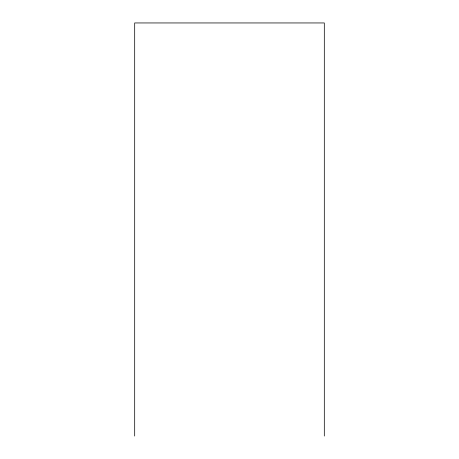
<?xml version="1.0" encoding="UTF-8"?>
<svg xmlns="http://www.w3.org/2000/svg" width="459" height="459" viewBox="0 0 459 459"><rect width="100%" height="100%" fill="white"/><g stroke="black" fill="none" stroke-linecap="round" stroke-linejoin="round"><path stroke-width="0.69" d="M324.312 436.05L324.312 22.95L134.688 22.95L134.688 436.05"/></g></svg>
